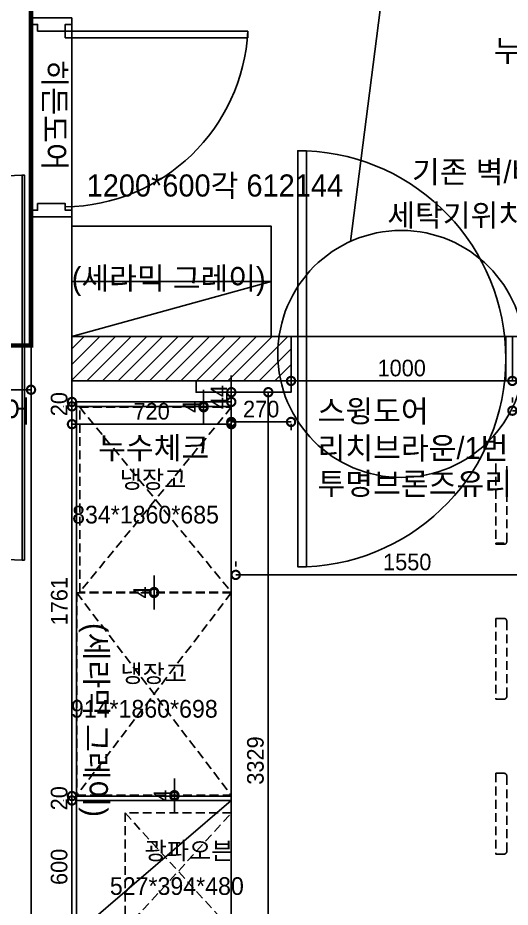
# Model space of a CAD drawing. Header units: inches. Extents: x -55157 to -7160, y -122257 to -52101.
# Drawn here: x -47257 to -45033, y -92090 to -88070 of the extents above; entities that cross this region are included whole.
import ezdxf

# ---------------------------------------------------------------- set-up
doc = ezdxf.new("R2010")
doc.units = ezdxf.units.IN
doc.header["$LTSCALE"] = 50
doc.header["$MEASUREMENT"] = 0
doc.linetypes.add('DH-HID2', pattern=[1.2, 0.8, -0.4])
doc.linetypes.add('HID', pattern=[2.5, 1.5, -1])
for name, color, linetype in [('0-ELC TEXT', 7, 'Continuous'), ('03-WAL NEW', 3, 'Continuous'), ('06-FUR', 6, 'Continuous'), ('07-DIM WAL', 5, 'Continuous'), ('3.기호.계단선', 30, 'Continuous'), ('CO-DO-FR', 7, 'Continuous'), ('CO-DOOR', 8, 'Continuous'), ('FU-FURM', 251, 'DH-HID2'), ('도면층2', 2, 'Continuous'), ('도면층4', 4, 'Continuous'), ('도면층5', 5, 'Continuous'), ('설비', 140, 'Continuous')]:
    doc.layers.add(name, color=color, linetype=linetype)
doc.styles.add('스타일1', font='HY울릉도M.TTF')
doc.styles.add('코레일둥고', font='Korail_Round_Gothic_Medium.ttf')
doc.dimstyles.new('30', dxfattribs={"dimscale": 30, "dimtxt": 2.5, "dimasz": 2.5, "dimexe": 1.25, "dimexo": 2, "dimtad": 1, "dimdec": 0, "dimtxsty": '스타일1', "dimblk": 'DOTSMALL', "dimcen": 2.5, "dimclrd": 1, "dimclre": 1, "dimclrt": 2, "dimadec": 0, "dimazin": 0, "dimtfac": 1, "dimtix": 1, "dimtmove": 0, "dimatfit": 3, "dimldrblk": 'DOTSMALL', "dimfxl": 1.25, "dimarcsym": 0})

# ---------------------------------------------------------------- blocks, each defined once
blk = doc.blocks.new('_DOTSMALL')
at = {"color": 0, "linetype": 'ByBlock', "const_width": 0.5}
blk.add_lwpolyline([(-0.0625, 0, 1), (0.0625, 0, 1)], format="xyb", close=True, dxfattribs=at)
blk = doc.blocks.new('*D166')
at = {"layer": '07-DIM WAL', "color": 1, "lineweight": -2, "transparency": 16777216}
for p, q in [((-47012.7, -89846.9), (-47012.7, -89869.4)), ((-46292.7, -89846.9), (-46292.7, -89869.4)), ((-46292.7, -89906.9), (-47012.7, -89906.9))]:
    blk.add_line(p, q, dxfattribs=at)
at = {"layer": 'Defpoints', "color": 0, "transparency": 16777216}
for p in [(-47012.7, -89906.9), (-47012.7, -89906.9), (-46292.7, -89906.9)]:
    blk.add_point(p, dxfattribs=at)
at = {"layer": '07-DIM WAL', "color": 1, "lineweight": -2, "transparency": 16777216, "xscale": 75, "yscale": 75, "zscale": 75, "rotation": 180}
blk.add_blockref('_DOTSMALL', (-47012.7, -89906.9), dxfattribs=at)
at = {"layer": '07-DIM WAL', "color": 1, "lineweight": -2, "transparency": 16777216, "xscale": 75, "yscale": 75, "zscale": 75}
blk.add_blockref('_DOTSMALL', (-46292.7, -89906.9), dxfattribs=at)
at = {"layer": '07-DIM WAL', "color": 2, "transparency": 16777216, "insert": (-46652.7, -89849.1), "char_height": 75, "attachment_point": 5, "style": '스타일1'}
blk.add_mtext('720', dxfattribs=at)
blk = doc.blocks.new('*D167')
at = {"layer": '07-DIM WAL', "color": 1, "lineweight": -2, "transparency": 16777216}
for p, q in [((-46232.7, -89762.4), (-46088.1, -89762.4)), ((-46125.6, -93091.4), (-46125.6, -89762.4)), ((-46232.7, -93091.4), (-46088.1, -93091.4))]:
    blk.add_line(p, q, dxfattribs=at)
at = {"layer": 'Defpoints', "color": 0, "transparency": 16777216}
for p in [(-46292.7, -89762.4), (-46125.6, -89762.4), (-46292.7, -93091.4)]:
    blk.add_point(p, dxfattribs=at)
at = {"layer": '07-DIM WAL', "color": 1, "lineweight": -2, "transparency": 16777216, "xscale": 75, "yscale": 75, "zscale": 75}
for p, rotation in [((-46125.6, -89762.4), 90), ((-46125.6, -93091.4), 270)]:
    blk.add_blockref('_DOTSMALL', p, dxfattribs=dict(at, rotation=rotation))
at = {"layer": '07-DIM WAL', "color": 2, "transparency": 16777216, "insert": (-46183.4, -91426.9), "char_height": 75, "attachment_point": 5, "rotation": 90, "style": '스타일1'}
blk.add_mtext('3329', dxfattribs=at)
blk = doc.blocks.new('vudauseh')
at = {"layer": '도면층2'}
for p, q in [((-47197.7, -53964.2), (-47197.7, -53615.2)), ((-47197.7, -53964.2), (-47012.7, -53964.2)), ((-47012.7, -53964.2), (-47197.7, -53964.2)), ((-47197.7, -59085.2), (-47197.7, -54864.2)), ((-47012.7, -54864.2), (-47197.7, -54864.2)), ((-47012.7, -54864.2), (-47197.7, -54864.2)), ((-47012.7, -59085.2), (-47012.7, -54864.2))]:
    blk.add_line(p, q, dxfattribs=at)
at = {"layer": '도면층4'}
for p, q in [((-47197.7, -53964.2), (-47197.7, -54864.2)), ((-47012.7, -53964.2), (-47197.7, -53964.2)), ((-47012.7, -54864.2), (-47012.7, -53964.2)), ((-47042.7, -54024.2), (-46217.7, -54024.2)), ((-47042.7, -54024.2), (-47042.7, -54054.2)), ((-47042.7, -54054.2), (-46218.2, -54054.2)), ((-46217.7, -54024.2), (-46217.7, -54054.2)), ((-47197.7, -54864.2), (-47012.7, -54864.2)), ((-47012.7, -54864.2), (-47197.7, -54864.2))]:
    blk.add_line(p, q, dxfattribs=at)
for points in [[(-47012.7, -53964.2), (-47012.7, -53994.2), (-47042.7, -53994.2), (-47042.7, -54024.2), (-47167.7, -54024.2), (-47167.7, -53994.2), (-47197.7, -53994.2), (-47197.7, -53964.2), (-47012.7, -53964.2)], [(-47012.7, -54864.2), (-47012.7, -54834.2), (-47042.7, -54834.2), (-47042.7, -54804.2), (-47167.7, -54804.2), (-47167.7, -54834.2), (-47197.7, -54834.2), (-47197.7, -54864.2), (-47012.7, -54864.2)]]:
    blk.add_lwpolyline(points, dxfattribs=at)
for points in [[(-44797.7, -55605.2), (-47012.7, -55605.2), (-47012.7, -55405.2), (-44797.7, -55405.2)], [(-48697.7, -55645.2), (-47197.7, -55645.2), (-47197.7, -55445.2), (-48697.7, -55445.2)]]:
    blk.add_lwpolyline(points, close=True, dxfattribs=at)
at = {"layer": '도면층5'}
blk.add_arc((-47052.9, -53982.6), 835.7, 270.698, 357.1467, dxfattribs=at)
blk = doc.blocks.new('D-402')
at = {"layer": 'CO-DO-FR'}
for points in [[(600, 200), (630, 200), (630, 0), (600, 0)], [(1800, 200), (1770, 200), (1770, 0), (1800, 0)]]:
    blk.add_lwpolyline(points, close=True, dxfattribs=at)
at = {"layer": 'CO-DOOR'}
blk.add_lwpolyline([(1770, -770), (1770, 970), (1760, 970), (1760, -770)], close=True, dxfattribs=at)
for points in [[(630, -170), (630, 370)], [(638.4, 369.9), (638.4, -169.9)]]:
    blk.add_lwpolyline(points, dxfattribs=at)
for centre, radius, start, end in [((1770, 100), 870, 90, 270), ((630, 100), 270, 270, 90)]:
    blk.add_arc(centre, radius, start, end, dxfattribs=at)
blk = doc.blocks.new('*D250')
at = {"layer": '07-DIM WAL', "color": 1, "lineweight": -2, "transparency": 16777216}
for p, q in [((-48397.7, -89711.4), (-48397.7, -89788.9)), ((-47197.7, -89711.4), (-47197.7, -89788.9)), ((-48397.7, -89751.4), (-47197.7, -89751.4))]:
    blk.add_line(p, q, dxfattribs=at)
at = {"layer": 'Defpoints', "color": 0, "transparency": 16777216}
for p in [(-48397.7, -89651.4), (-47197.7, -89651.4), (-47197.7, -89751.4)]:
    blk.add_point(p, dxfattribs=at)
at = {"layer": '07-DIM WAL', "color": 1, "lineweight": -2, "transparency": 16777216, "xscale": 75, "yscale": 75, "zscale": 75, "rotation": 180}
blk.add_blockref('_DOTSMALL', (-48397.7, -89751.4), dxfattribs=at)
at = {"layer": '07-DIM WAL', "color": 1, "lineweight": -2, "transparency": 16777216, "xscale": 75, "yscale": 75, "zscale": 75}
blk.add_blockref('_DOTSMALL', (-47197.7, -89751.4), dxfattribs=at)
at = {"layer": '07-DIM WAL', "color": 2, "transparency": 16777216, "insert": (-47797.7, -89693.7), "char_height": 75, "attachment_point": 5, "style": '스타일1'}
blk.add_mtext('1200', dxfattribs=at)
blk = doc.blocks.new('*D255')
at = {"layer": '07-DIM WAL', "color": 1, "lineweight": -2, "transparency": 16777216}
for p, q in [((-46272.7, -90528), (-46272.7, -90550.5)), ((-44723, -90897.5), (-44723, -90550.5)), ((-46272.7, -90588), (-44723, -90588))]:
    blk.add_line(p, q, dxfattribs=at)
at = {"layer": 'Defpoints', "color": 0, "transparency": 16777216}
for p in [(-46272.7, -90588), (-44723, -90588), (-44723, -90957.5)]:
    blk.add_point(p, dxfattribs=at)
at = {"layer": '07-DIM WAL', "color": 1, "lineweight": -2, "transparency": 16777216, "xscale": 75, "yscale": 75, "zscale": 75, "rotation": 180}
blk.add_blockref('_DOTSMALL', (-46272.7, -90588), dxfattribs=at)
at = {"layer": '07-DIM WAL', "color": 1, "lineweight": -2, "transparency": 16777216, "xscale": 75, "yscale": 75, "zscale": 75}
blk.add_blockref('_DOTSMALL', (-44723, -90588), dxfattribs=at)
at = {"layer": '07-DIM WAL', "color": 2, "transparency": 16777216, "insert": (-45497.8, -90530.2), "char_height": 75, "attachment_point": 5, "style": '스타일1'}
blk.add_mtext('1550', dxfattribs=at)
blk = doc.blocks.new('*D354')
at = {"layer": '07-DIM WAL', "color": 1, "lineweight": -2, "transparency": 16777216}
for p, q in [((-46292.7, -89836.9), (-46292.7, -89859.4)), ((-46292.7, -89896.9), (-46022.8, -89896.9)), ((-46022.8, -89905.9), (-46022.8, -89934.4))]:
    blk.add_line(p, q, dxfattribs=at)
at = {"layer": 'Defpoints', "color": 0, "transparency": 16777216}
for p in [(-46022.8, -89845.9), (-46292.7, -89896.9), (-46022.8, -89896.9)]:
    blk.add_point(p, dxfattribs=at)
at = {"layer": '07-DIM WAL', "color": 1, "lineweight": -2, "transparency": 16777216, "xscale": 75, "yscale": 75, "zscale": 75, "rotation": 180}
blk.add_blockref('_DOTSMALL', (-46292.7, -89896.9), dxfattribs=at)
at = {"layer": '07-DIM WAL', "color": 1, "lineweight": -2, "transparency": 16777216, "xscale": 75, "yscale": 75, "zscale": 75}
blk.add_blockref('_DOTSMALL', (-46022.8, -89896.9), dxfattribs=at)
at = {"layer": '07-DIM WAL', "color": 2, "transparency": 16777216, "insert": (-46157.8, -89839.1), "char_height": 75, "attachment_point": 5, "style": '스타일1'}
blk.add_mtext('270', dxfattribs=at)
blk = doc.blocks.new('*D355')
at = {"layer": '07-DIM WAL', "color": 1, "lineweight": -2, "transparency": 16777216}
for p, q in [((-46022.8, -89651.4), (-46022.8, -89673.9)), ((-45022.8, -89651.4), (-45022.8, -89673.9)), ((-46022.8, -89711.4), (-45022.8, -89711.4))]:
    blk.add_line(p, q, dxfattribs=at)
at = {"layer": 'Defpoints', "color": 0, "transparency": 16777216}
for p in [(-46022.8, -89711.4), (-45022.8, -89711.4), (-45022.8, -89711.4)]:
    blk.add_point(p, dxfattribs=at)
at = {"layer": '07-DIM WAL', "color": 1, "lineweight": -2, "transparency": 16777216, "xscale": 75, "yscale": 75, "zscale": 75, "rotation": 180}
blk.add_blockref('_DOTSMALL', (-46022.8, -89711.4), dxfattribs=at)
at = {"layer": '07-DIM WAL', "color": 1, "lineweight": -2, "transparency": 16777216, "xscale": 75, "yscale": 75, "zscale": 75}
blk.add_blockref('_DOTSMALL', (-45022.8, -89711.4), dxfattribs=at)
at = {"layer": '07-DIM WAL', "color": 2, "transparency": 16777216, "insert": (-45522.8, -89653.7), "char_height": 75, "attachment_point": 5, "style": '스타일1'}
blk.add_mtext('1000', dxfattribs=at)
blk = doc.blocks.new('*D356')
at = {"layer": '07-DIM WAL', "color": 1, "lineweight": -2, "transparency": 16777216}
for p, q in [((-45022.8, -89785.9), (-45022.8, -89808.4)), ((-44723, -89785.9), (-44723, -89808.4)), ((-45022.8, -89845.9), (-44723, -89845.9))]:
    blk.add_line(p, q, dxfattribs=at)
at = {"layer": 'Defpoints', "color": 0, "transparency": 16777216}
for p in [(-45022.8, -89845.9), (-44723, -89845.9), (-44723, -89845.9)]:
    blk.add_point(p, dxfattribs=at)
at = {"layer": '07-DIM WAL', "color": 1, "lineweight": -2, "transparency": 16777216, "xscale": 75, "yscale": 75, "zscale": 75, "rotation": 180}
blk.add_blockref('_DOTSMALL', (-45022.8, -89845.9), dxfattribs=at)
at = {"layer": '07-DIM WAL', "color": 1, "lineweight": -2, "transparency": 16777216, "xscale": 75, "yscale": 75, "zscale": 75}
blk.add_blockref('_DOTSMALL', (-44723, -89845.9), dxfattribs=at)
at = {"layer": '07-DIM WAL', "color": 2, "transparency": 16777216, "insert": (-44872.9, -89788.1), "char_height": 75, "attachment_point": 5, "style": '스타일1'}
blk.add_mtext('300', dxfattribs=at)
blk = doc.blocks.new('*D428')
at = {"layer": '07-DIM WAL', "color": 1, "lineweight": -2, "transparency": 16777216}
for p, q in [((-47012.7, -89901.4), (-47012.7, -89731.4)), ((-47052.7, -89806.4), (-47050.2, -89806.4)), ((-47052.7, -89826.4), (-47050.2, -89826.4))]:
    blk.add_line(p, q, dxfattribs=at)
at = {"layer": 'Defpoints', "color": 0, "transparency": 16777216}
for p in [(-47012.7, -89806.4), (-46992.7, -89806.4), (-46992.7, -89826.4)]:
    blk.add_point(p, dxfattribs=at)
at = {"layer": '07-DIM WAL', "color": 1, "lineweight": -2, "transparency": 16777216, "xscale": 75, "yscale": 75, "zscale": 75}
for p, rotation in [((-47012.7, -89806.4), 270), ((-47012.7, -89826.4), 90)]:
    blk.add_blockref('_DOTSMALL', p, dxfattribs=dict(at, rotation=rotation))
at = {"layer": '07-DIM WAL', "color": 2, "transparency": 16777216, "insert": (-47070.4, -89816.4), "char_height": 75, "attachment_point": 5, "rotation": 90, "style": '스타일1'}
blk.add_mtext('20', dxfattribs=at)
blk = doc.blocks.new('*D429')
at = {"layer": '07-DIM WAL', "color": 1, "lineweight": -2, "transparency": 16777216}
for p, q in [((-47052.7, -89826.4), (-47050.2, -89826.4)), ((-47012.7, -89826.4), (-47012.7, -91587.4)), ((-47052.7, -91587.4), (-47050.2, -91587.4))]:
    blk.add_line(p, q, dxfattribs=at)
at = {"layer": 'Defpoints', "color": 0, "transparency": 16777216}
for p in [(-46992.7, -89826.4), (-47012.7, -91587.4), (-46992.7, -91587.4)]:
    blk.add_point(p, dxfattribs=at)
at = {"layer": '07-DIM WAL', "color": 1, "lineweight": -2, "transparency": 16777216, "xscale": 75, "yscale": 75, "zscale": 75}
for p, rotation in [((-47012.7, -89826.4), 90), ((-47012.7, -91587.4), 270)]:
    blk.add_blockref('_DOTSMALL', p, dxfattribs=dict(at, rotation=rotation))
at = {"layer": '07-DIM WAL', "color": 2, "transparency": 16777216, "insert": (-47069.7, -90706.9), "char_height": 75, "attachment_point": 5, "rotation": 90, "style": '스타일1'}
blk.add_mtext('1761', dxfattribs=at)
blk = doc.blocks.new('*D430')
at = {"layer": '07-DIM WAL', "color": 1, "lineweight": -2, "transparency": 16777216}
for p, q in [((-46549.9, -91508.4), (-46549.9, -91662.4)), ((-46609.9, -91583.4), (-46587.4, -91583.4)), ((-46609.9, -91587.4), (-46587.4, -91587.4))]:
    blk.add_line(p, q, dxfattribs=at)
at = {"layer": 'Defpoints', "color": 0, "transparency": 16777216}
for p in [(-46549.9, -91583.4), (-46549.9, -91587.4), (-46549.9, -91587.4)]:
    blk.add_point(p, dxfattribs=at)
at = {"layer": '07-DIM WAL', "color": 1, "lineweight": -2, "transparency": 16777216, "xscale": 75, "yscale": 75, "zscale": 75}
for p, rotation in [((-46549.9, -91583.4), 270), ((-46549.9, -91587.4), 90)]:
    blk.add_blockref('_DOTSMALL', p, dxfattribs=dict(at, rotation=rotation))
at = {"layer": '07-DIM WAL', "color": 2, "transparency": 16777216, "insert": (-46606.2, -91585.4), "char_height": 75, "attachment_point": 5, "rotation": 90, "style": '스타일1'}
blk.add_mtext('4', dxfattribs=at)
blk = doc.blocks.new('*D431')
at = {"layer": '07-DIM WAL', "color": 1, "lineweight": -2, "transparency": 16777216}
for p, q in [((-46641.7, -90590.4), (-46641.7, -90744.4)), ((-46701.7, -90669.4), (-46679.2, -90669.4)), ((-46695.2, -90665.4), (-46679.2, -90665.4))]:
    blk.add_line(p, q, dxfattribs=at)
at = {"layer": 'Defpoints', "color": 0, "transparency": 16777216}
for p in [(-46641.7, -90669.4), (-46641.7, -90669.4), (-46635.2, -90665.4)]:
    blk.add_point(p, dxfattribs=at)
at = {"layer": '07-DIM WAL', "color": 1, "lineweight": -2, "transparency": 16777216, "xscale": 75, "yscale": 75, "zscale": 75}
for p, rotation in [((-46641.7, -90665.4), 270), ((-46641.7, -90669.4), 90)]:
    blk.add_blockref('_DOTSMALL', p, dxfattribs=dict(at, rotation=rotation))
at = {"layer": '07-DIM WAL', "color": 2, "transparency": 16777216, "insert": (-46698, -90667.4), "char_height": 75, "attachment_point": 5, "rotation": 90, "style": '스타일1'}
blk.add_mtext('4', dxfattribs=at)
blk = doc.blocks.new('*D432')
at = {"layer": '07-DIM WAL', "color": 1, "lineweight": -2, "transparency": 16777216}
for p, q in [((-46418, -89751.4), (-46418, -89905.4)), ((-46478, -89826.4), (-46455.5, -89826.4)), ((-46478, -89830.4), (-46455.5, -89830.4))]:
    blk.add_line(p, q, dxfattribs=at)
at = {"layer": 'Defpoints', "color": 0, "transparency": 16777216}
for p in [(-46418, -89826.4), (-46418, -89830.4), (-46418, -89830.4)]:
    blk.add_point(p, dxfattribs=at)
at = {"layer": '07-DIM WAL', "color": 1, "lineweight": -2, "transparency": 16777216, "xscale": 75, "yscale": 75, "zscale": 75}
for p, rotation in [((-46418, -89826.4), 270), ((-46418, -89830.4), 90)]:
    blk.add_blockref('_DOTSMALL', p, dxfattribs=dict(at, rotation=rotation))
at = {"layer": '07-DIM WAL', "color": 2, "transparency": 16777216, "insert": (-46474.3, -89828.4), "char_height": 75, "attachment_point": 5, "rotation": 90, "style": '스타일1'}
blk.add_mtext('4', dxfattribs=at)
blk = doc.blocks.new('*D433')
at = {"layer": '07-DIM WAL', "color": 1, "lineweight": -2, "transparency": 16777216}
for p, q in [((-47012.7, -91512.4), (-47012.7, -91682.4)), ((-47052.7, -91587.4), (-47050.2, -91587.4)), ((-47052.7, -91607.4), (-47050.2, -91607.4))]:
    blk.add_line(p, q, dxfattribs=at)
at = {"layer": 'Defpoints', "color": 0, "transparency": 16777216}
for p in [(-46992.7, -91587.4), (-47012.7, -91607.4), (-46992.7, -91607.4)]:
    blk.add_point(p, dxfattribs=at)
at = {"layer": '07-DIM WAL', "color": 1, "lineweight": -2, "transparency": 16777216, "xscale": 75, "yscale": 75, "zscale": 75}
for p, rotation in [((-47012.7, -91587.4), 270), ((-47012.7, -91607.4), 90)]:
    blk.add_blockref('_DOTSMALL', p, dxfattribs=dict(at, rotation=rotation))
at = {"layer": '07-DIM WAL', "color": 2, "transparency": 16777216, "insert": (-47070.4, -91597.4), "char_height": 75, "attachment_point": 5, "rotation": 90, "style": '스타일1'}
blk.add_mtext('20', dxfattribs=at)
blk = doc.blocks.new('*D434')
at = {"layer": '07-DIM WAL', "color": 1, "lineweight": -2, "transparency": 16777216}
for p, q in [((-47052.7, -91607.4), (-47050.2, -91607.4)), ((-47012.7, -91607.4), (-47012.7, -92207.4)), ((-47052.7, -92207.4), (-47050.2, -92207.4))]:
    blk.add_line(p, q, dxfattribs=at)
at = {"layer": 'Defpoints', "color": 0, "transparency": 16777216}
for p in [(-46992.7, -91607.4), (-47012.7, -92207.4), (-46992.7, -92207.4)]:
    blk.add_point(p, dxfattribs=at)
at = {"layer": '07-DIM WAL', "color": 1, "lineweight": -2, "transparency": 16777216, "xscale": 75, "yscale": 75, "zscale": 75}
for p, rotation in [((-47012.7, -91607.4), 90), ((-47012.7, -92207.4), 270)]:
    blk.add_blockref('_DOTSMALL', p, dxfattribs=dict(at, rotation=rotation))
at = {"layer": '07-DIM WAL', "color": 2, "transparency": 16777216, "insert": (-47070.5, -91907.4), "char_height": 75, "attachment_point": 5, "rotation": 90, "style": '스타일1'}
blk.add_mtext('600', dxfattribs=at)
blk = doc.blocks.new('*D438')
at = {"layer": '07-DIM WAL', "color": 1, "lineweight": -2, "transparency": 16777216}
for p, q in [((-46292.7, -89687.4), (-46292.7, -89881.4)), ((-46352.7, -89762.4), (-46330.2, -89762.4)), ((-46352.7, -89806.4), (-46330.2, -89806.4))]:
    blk.add_line(p, q, dxfattribs=at)
at = {"layer": 'Defpoints', "color": 0, "transparency": 16777216}
for p in [(-46292.7, -89762.4), (-46292.7, -89806.4), (-46292.7, -89806.4)]:
    blk.add_point(p, dxfattribs=at)
at = {"layer": '07-DIM WAL', "color": 1, "lineweight": -2, "transparency": 16777216, "xscale": 75, "yscale": 75, "zscale": 75}
for p, rotation in [((-46292.7, -89762.4), 270), ((-46292.7, -89806.4), 90)]:
    blk.add_blockref('_DOTSMALL', p, dxfattribs=dict(at, rotation=rotation))
at = {"layer": '07-DIM WAL', "color": 2, "transparency": 16777216, "insert": (-46349, -89784.4), "char_height": 75, "attachment_point": 5, "rotation": 90, "style": '스타일1'}
blk.add_mtext('44', dxfattribs=at)

msp = doc.modelspace()

# ---------------------------------------------------------------- hatches: boundary and pattern name
at = {"layer": '03-WAL NEW'}
h = msp.add_hatch(dxfattribs=at)
h.set_pattern_fill('_USER', color=256, scale=50, angle=45, pattern_type=0)
h.set_pattern_definition([(45, (-815, -34106.21), (-35.35534, 35.35534), [])])
h.paths.add_polyline_path([(-47012.686, -89711.45), (-46022.826, -89711.45), (-46022.826, -89511.45), (-47012.686, -89511.45)])

# ---------------------------------------------------------------- linework, layer by layer
msp.add_lwpolyline([(-47012.686, -89711.45), (-46022.826, -89711.45), (-46022.826, -89511.45), (-47012.686, -89511.45)], close=True, dxfattribs=at)
at = {"layer": '06-FUR'}
for p, q in [((-46992.686, -89826.45), (-46292.686, -89826.45)), ((-46992.686, -91587.45), (-46292.686, -91587.45)), ((-46292.686, -91607.45), (-46992.686, -92207.45)), ((-46992.686, -91607.45), (-46292.686, -91607.45))]:
    msp.add_line(p, q, dxfattribs=at)
for points in [[(-47012.686, -89511.45), (-46112.686, -89511.45), (-46112.686, -89011.45), (-47012.686, -89011.45)], [(-46292.686, -89806.45), (-46992.686, -89806.45), (-46992.686, -93047.45), (-46292.686, -93047.45)]]:
    msp.add_lwpolyline(points, close=True, dxfattribs=at)
for points in [[(-47012.686, -89261.45), (-46112.686, -89261.45), (-47012.686, -89511.45)], [(-46292.686, -89806.45), (-46292.686, -89762.45), (-46312.686, -89762.45), (-46312.686, -89806.45), (-46292.686, -89806.45)]]:
    msp.add_lwpolyline(points, dxfattribs=at)
at = {"layer": '3.기호.계단선', "linetype": 'HID', "const_width": 20}
msp.add_lwpolyline([(-50964.967, -89551.45), (-47197.686, -89551.45), (-47197.686, -87921.45), (-51267.686, -87921.45), (-51267.686, -89151.45)], dxfattribs=at)
at = {"layer": '3.기호.계단선'}
msp.add_lwpolyline([(-46022.826, -89711.45), (-46022.826, -89762.45), (-46451.657, -89762.45), (-46451.657, -89711.45)], dxfattribs=at)
at = {"layer": 'CO-DO-FR'}
for points in [[(-46022.826, -89511.45), (-45992.826, -89511.45), (-45992.826, -89711.45), (-46022.826, -89711.45)], [(-45022.826, -89511.45), (-45052.826, -89511.45), (-45052.826, -89711.45), (-45022.826, -89711.45)]]:
    msp.add_lwpolyline(points, close=True, dxfattribs=at)
at = {"layer": 'CO-DOOR'}
msp.add_lwpolyline([(-45952.826, -88671.45), (-45952.826, -90551.45), (-45992.826, -90551.45), (-45992.826, -88671.45)], close=True, dxfattribs=at)
msp.add_arc((-45993.715, -89611.45), 940.889, 272.490729, 87.509271, dxfattribs=at)
at = {"layer": 'FU-FURM'}
for p, q in [((-46292.686, -89830.45), (-46977.686, -90665.45)), ((-46977.686, -89830.45), (-46292.686, -90665.45)), ((-45097.967, -90084.596), (-45097.967, -90449.691)), ((-45047.967, -90437.191), (-45047.967, -90097.096)), ((-45060.467, -90444.466), (-45097.967, -90444.466)), ((-45097.967, -90449.691), (-45060.467, -90449.691)), ((-46292.686, -90669.45), (-46990.686, -91583.45)), ((-46990.686, -90669.45), (-46292.686, -91583.45)), ((-45097.967, -90784.596), (-45097.967, -91149.691)), ((-45060.467, -90784.596), (-45097.967, -90784.596)), ((-45047.967, -91137.191), (-45047.967, -90797.096)), ((-45097.967, -91149.691), (-45060.467, -91149.691)), ((-45097.967, -91484.596), (-45097.967, -91849.691)), ((-45060.467, -91484.596), (-45097.967, -91484.596)), ((-45047.967, -91837.191), (-45047.967, -91497.096)), ((-46772.686, -91663.95), (-46292.686, -92190.95)), ((-46772.686, -92190.95), (-46292.686, -91663.95)), ((-45097.967, -91849.691), (-45060.467, -91849.691))]:
    msp.add_line(p, q, dxfattribs=at)
for points in [[(-46292.686, -89830.45), (-46292.686, -90665.45), (-46977.686, -90665.45), (-46977.686, -89830.45)], [(-46990.686, -90669.45), (-46990.686, -91583.45), (-46292.686, -91583.45), (-46292.686, -90669.45)], [(-46292.686, -92190.95), (-46292.686, -91663.95), (-46772.686, -91663.95), (-46772.686, -92190.95)]]:
    msp.add_lwpolyline(points, close=True, dxfattribs=at)
for centre, start, end in [((-45060.467, -90437.191), 270, 0), ((-45060.467, -90797.096), 0, 90), ((-45060.467, -91137.191), 270, 0), ((-45060.467, -91497.096), 0, 90), ((-45060.467, -91837.191), 270, 0)]:
    msp.add_arc(centre, 12.5, start, end, dxfattribs=at)
at = {"layer": '설비'}
msp.add_line((-45754.587, -89081.268), (-45360.723, -86021.053), dxfattribs=at)
msp.add_circle((-45524.536, -89589.597), 557.962, dxfattribs=at)

# ---------------------------------------------------------------- block references
msp.add_blockref('vudauseh', (0, -34106.209))
at = {"layer": 'CO-DOOR'}
msp.add_blockref('D-402', (-48997.686, -89751.45), dxfattribs=at)

# ---------------------------------------------------------------- texts
at = {"layer": '0-ELC TEXT', "style": '코레일둥고'}
msp.add_text('히든도어', height=100, rotation=270, dxfattribs=at).set_placement((-47140.515, -88259.155))
for s, p in [('기존 벽/바닥 타일철거', (-45475.88, -88816.647)), ('기존 벽/바닥 타일철거', (-45475.88, -88816.647)), ('세탁기위치 및 장구성 미정', (-45588.113, -89013.053)), ('일반+고정 스윙도어', (-48314.978, -89897.751)), ('스윙도어', (-45902.857, -89897.751))]:
    msp.add_text(s, height=100, dxfattribs=at).set_placement(p)
at = {"layer": '3.기호.계단선', "color": 10, "style": '코레일둥고'}
for p in [(-45106.541, -88268.177), (-46894.403, -90064.078)]:
    msp.add_text('누수체크', height=100, dxfattribs=at).set_placement(p)
at = {"layer": '3.기호.계단선', "color": 140, "linetype": 'HID', "style": '코레일둥고'}
for s, p in [('1200*600각 612144', (-46946.231, -88878.297)), ('(세라믹 그레이)', (-47013.75, -89297.978)), ('리치브라운/1번', (-45902.857, -90064.894)), ('투명브론즈유리', (-45902.857, -90225.958))]:
    msp.add_text(s, height=100, dxfattribs=at).set_placement(p)
msp.add_text('(세라믹 그레이)', height=100, rotation=270, dxfattribs=at).set_placement((-46951.732, -90805.495))
at = {"layer": 'FU-FURM', "style": '코레일둥고'}
for s, p in [('냉장고', (-46796.844, -90196.071)), ('834*1860*685', (-47011.979, -90355.699)), ('냉장고', (-46793.696, -91073.558)), ('914*1860*698', (-47017.538, -91233.186)), ('광파오븐', (-46684.696, -91874.558)), ('527*394*480', (-46841.421, -92034.186))]:
    msp.add_text(s, height=80, dxfattribs=at).set_placement(p)

# ---------------------------------------------------------------- dimensions: what is measured, and where the dimension line sits
at = {"layer": '07-DIM WAL'}
for base, p1, p2, picture, middle in [((-45022.826, -89711.45), (-46022.826, -89711.45), (-45022.826, -89711.45), '*D355', (-45522.826, -89653.702)), ((-47197.686, -89751.45), (-48397.686, -89651.45), (-47197.686, -89651.45), '*D250', (-47797.686, -89693.702)), ((-44722.967, -89845.894), (-45022.826, -89845.894), (-44722.967, -89845.894), '*D356', (-44872.897, -89788.146)), ((-46022.826, -89896.894), (-46292.686, -89896.894), (-46022.826, -89845.894), '*D354', (-46157.756, -89839.146)), ((-47012.686, -89906.894), (-46292.686, -89906.894), (-47012.686, -89906.894), '*D166', (-46652.686, -89849.146)), ((-44722.967, -90587.991), (-46272.686, -90587.991), (-44722.967, -90957.529), '*D255', (-45497.826, -90530.243))]:
    dim = msp.add_linear_dim(base=base, p1=p1, p2=p2, dimstyle='30', dxfattribs=at)
    dim.commit()
    dim.dimension.update_dxf_attribs({"geometry": picture, "text_midpoint": middle})
for base, p1, p2, picture, middle in [((-46292.686, -89806.45), (-46292.686, -89762.45), (-46292.686, -89806.45), '*D438', (-46348.986, -89784.45)), ((-47012.686, -89806.45), (-46992.686, -89826.45), (-46992.686, -89806.45), '*D428', (-47070.434, -89816.45)), ((-46125.565, -89762.45), (-46292.686, -93091.45), (-46292.686, -89762.45), '*D167', (-46183.363, -91426.95)), ((-46418.021, -89830.45), (-46418.021, -89826.45), (-46418.021, -89830.45), '*D432', (-46474.321, -89828.45)), ((-47012.686, -91587.45), (-46992.686, -89826.45), (-46992.686, -91587.45), '*D429', (-47069.735, -90706.95)), ((-46641.686, -90669.45), (-46635.186, -90665.45), (-46641.686, -90669.45), '*D431', (-46697.986, -90667.45)), ((-47012.686, -91607.45), (-46992.686, -91587.45), (-46992.686, -91607.45), '*D433', (-47070.434, -91597.45)), ((-46549.94, -91587.45), (-46549.94, -91583.45), (-46549.94, -91587.45), '*D430', (-46606.24, -91585.45)), ((-47012.686, -92207.45), (-46992.686, -91607.45), (-46992.686, -92207.45), '*D434', (-47070.484, -91907.45))]:
    dim = msp.add_linear_dim(base=base, p1=p1, p2=p2, angle=90, dimstyle='30', dxfattribs=at)
    dim.commit()
    dim.dimension.update_dxf_attribs({"geometry": picture, "text_midpoint": middle})

doc.saveas('drawing.dxf')
